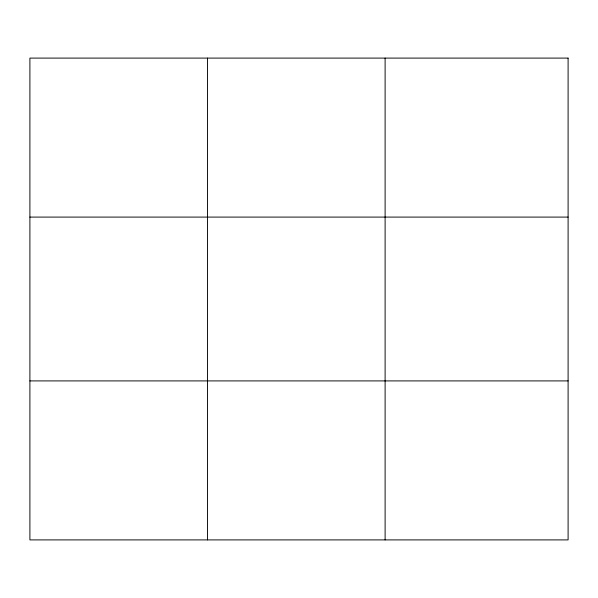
<?xml version="1.0" encoding="UTF-8"?>
<svg xmlns="http://www.w3.org/2000/svg" width="598" height="598" viewBox="0 0 598 598"><rect width="100%" height="100%" fill="white"/><g stroke="black" fill="none" stroke-linecap="round" stroke-linejoin="round"><path stroke-width="0.9" d="M207.506 539.904L207.506 58.096M385.112 539.904L385.112 58.096M29.9 217.089L568.1 217.089M29.9 380.911L568.1 380.911M568.1 58.096L568.1 539.904L29.9 539.904L29.9 58.096L568.1 58.096"/></g></svg>
